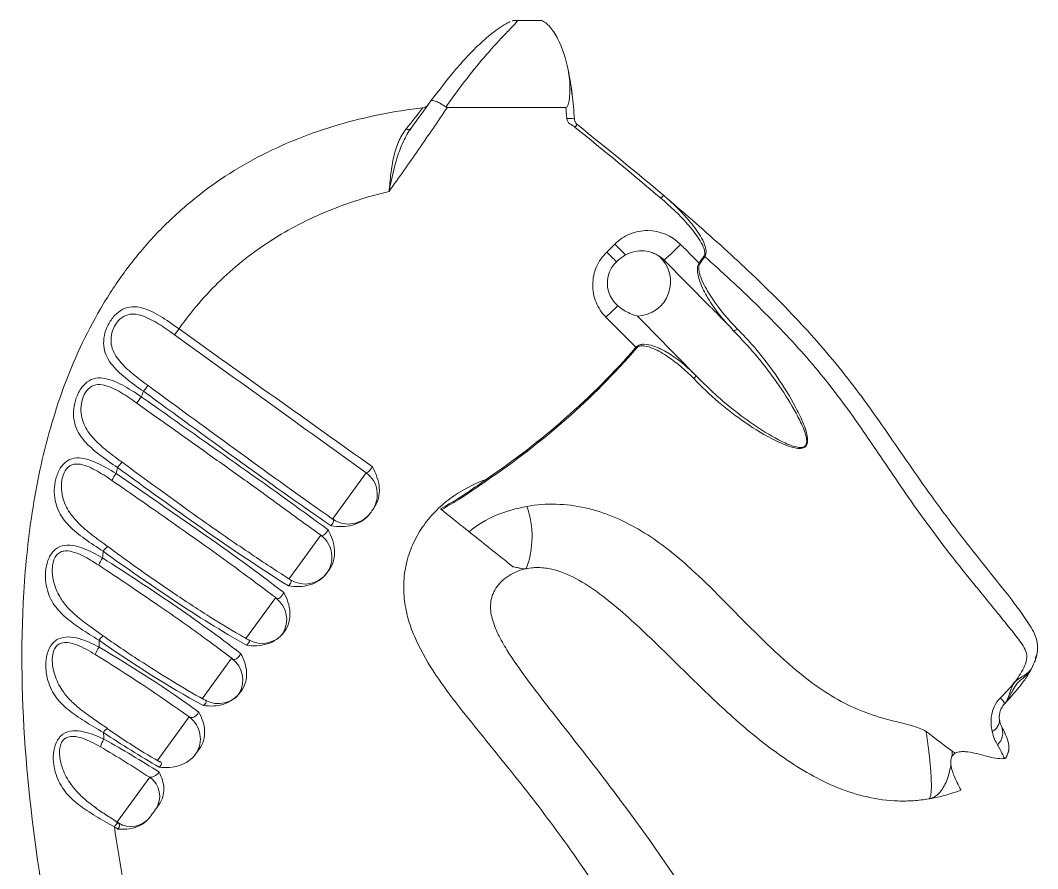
# Paper-space layout '_Right' of a CAD drawing. Header units: millimetres. Extents: x -15 to 40.7, y -14.6 to 59.
# Drawn here: x -11.68 to 14.69, y 37 to 59 of the extents above; entities that cross this region are included whole.
import ezdxf

# ---------------------------------------------------------------- set-up
doc = ezdxf.new("R2010")
doc.units = ezdxf.units.MM

psp = doc.layouts.new('_Right')

# ---------------------------------------------------------------- linework, layer by layer
at = {"color": 7, "linetype": 'Continuous', "lineweight": 15}
for p, q in [((1.221, 59), (1.84, 59)), ((2.129, 58.731), (2.127, 58.733)), ((2.635, 57.005), (2.604, 57.231)), ((-0.609, 56.743), (2.464, 56.743)), ((5.01, 52.784), (6.195, 51.583)), ((6.043, 52.888), (6.064, 52.875)), ((5.917, 52.701), (5.937, 52.687)), ((3.503, 51.301), (3.806, 51.6)), ((-7.567, 51.003), (-7.682, 50.845)), ((6.811, 50.951), (6.756, 51.012)), ((6.834, 50.926), (6.811, 50.951)), ((4.3, 50.504), (4.28, 50.522)), ((5.779, 49.839), (5.826, 49.796)), ((5.826, 49.796), (5.902, 49.723)), ((-3.571, 46.06), (-3.585, 46.066)), ((-3.89, 45.645), (-3.882, 45.64)), ((-9.415, 45.354), (-9.321, 45.286)), ((-9.321, 45.286), (-9.123, 45.142)), ((-5.06, 44.03), (-5.044, 44.015)), ((-9.846, 43.26), (-9.524, 43.03)), ((-6.201, 42.456), (-6.184, 42.443)), ((14.535, 42.186), (14.528, 42.174)), ((13.741, 41.137), (13.748, 41.15)), ((13.742, 41.124), (13.751, 41.149)), ((-9.357, 40.584), (-9.422, 40.627)), ((-9.763, 38.61), (-9.718, 38.577))]:
    psp.add_line(p, q, dxfattribs=at)
at = {"color": 8, "linetype": 'Continuous', "lineweight": 15}
for p, q in [((5.01, 52.785), (4.989, 52.765)), ((-8.191, 48.739), (-8.659, 49.074)), ((-3.586, 46.065), (-2.714, 47.267)), ((-4.716, 44.504), (-3.886, 45.65)), ((-5.832, 42.965), (-5.058, 44.033)), ((-6.965, 41.401), (-6.194, 42.465)), ((-8.13, 39.793), (-7.304, 40.934)), ((13.704, 40.868), (13.712, 40.828)), ((-9.184, 38.186), (-8.327, 39.369))]:
    psp.add_line(p, q, dxfattribs=at)
at = {"color": 7, "linetype": 'Continuous', "lineweight": 15, "flags": 128}
for points in [[(6.811, 50.951), (6.816, 50.948), (6.824, 50.948), (6.835, 50.951), (6.847, 50.957), (6.861, 50.965), (6.876, 50.976), (6.891, 50.989), (6.905, 51.003)], [(5.826, 49.796), (5.829, 49.791), (5.83, 49.784), (5.827, 49.774), (5.822, 49.763), (5.814, 49.75), (5.804, 49.736), (5.791, 49.722), (5.778, 49.708)], [(-9.524, 43.03), (-9.528, 43.033), (-9.536, 43.032), (-9.548, 43.024), (-9.563, 43.012), (-9.58, 42.995), (-9.599, 42.974), (-9.619, 42.949), (-9.641, 42.922)], [(-9.416, 40.634), (-9.416, 40.634), (-9.417, 40.634)]]:
    psp.add_lwpolyline(points, dxfattribs=at)
at = {"color": 7, "linetype": 'Continuous', "lineweight": 15}
for centre, radius, start, end in [((-1.268, 56.932), 0.2, 276.8314, 323.8379), ((-1.641, 56.293), 0.128, 248.8929, 316.6642), ((0.556, 58.123), 5.751, 319.4698, 320.4713), ((21.19, 70.328), 24.458, 224.4607, 225.3875), ((0.458, 58.03), 6.945, 310.9471, 315.8028), ((21.884, 71.02), 25.732, 224.4785, 225.2686), ((4.288, 52.218), 0.889, 271.9996, 49.0627), ((-6.457, 47.936), 2.489, 140.2172, 144.5723), ((-6.173, 47.506), 2.939, 143.845, 147.7613), ((-8.465, 46.933), 0.837, 133.5929, 145.9817), ((-7.964, 46.351), 1.523, 144.0896, 151.8907), ((-3.125, 46.701), 0.7, 324.0763, 54.0763), ((-0.734, 46.306), 1.376, 33.4979, 34.8856), ((-3.171, 46.637), 0.7, 235.3172, 324.0658), ((-0.743, 45.611), 2.33, 339.0639, 19.6407), ((-4.302, 45.077), 0.7, 324.0789, 53.3914), ((-9.204, 45.036), 0.381, 123.5652, 149.3989), ((-8.615, 44.405), 1.14, 145.0133, 155.6891), ((-4.3, 45.08), 0.7, 237.3728, 324.0664), ((-5.474, 43.459), 0.7, 328.34, 52.3626), ((-5.413, 43.543), 0.7, 239.9475, 324.0701), ((-8.809, 42.193), 0.997, 146.3863, 158.7749), ((-6.613, 41.887), 0.7, 332.0306, 52.4062), ((-6.545, 41.98), 0.7, 241.1292, 324.0717), ((13.443, 41.089), 0.437, 25.7165, 49.8513), ((-7.714, 40.367), 0.7, 325.7239, 54.083), ((13.369, 40.856), 0.335, 296.2319, 2.107), ((13.347, 40.529), 0.443, 313.6912, 24.5003), ((-8.709, 39.845), 0.951, 147.6235, 160.6445), ((13.455, 40.154), 0.495, 324.4021, 18.4956), ((13.451, 40.152), 0.5, 325.2369, 18.5569), ((-8.663, 38.878), 0.595, 325.6435, 55.5617), ((-8.81, 38.702), 0.61, 236.9514, 324.0688), ((-8.81, 38.7), 0.609, 237.7317, 323.9878), ((-9.033, 37.973), 0.236, 115.5295, 151.7546)]:
    psp.add_arc(centre, radius, start, end, dxfattribs=at)
at = {"color": 8, "linetype": 'Continuous', "lineweight": 15}
psp.add_arc((-9.316, 40.414), 0.242, 114.5715, 151.024, dxfattribs=at)
at = {"color": 7, "linetype": 'Continuous', "lineweight": 15}
for points, knots in [([(-1.034, 56.913), (-0.833, 57.177), (-0.528, 57.577), (-0.089, 58.073), (0.266, 58.431), (0.586, 58.702), (0.819, 58.858), (0.937, 58.924), (0.994, 58.953), (1.012, 58.962), (1.016, 58.964), (1.015, 58.964), (1.015, 58.964)], [0, 0, 0, 0, 0.3211427, 0.4864279, 0.652484, 0.8256692, 0.9161556, 0.9496833, 0.9821808, 0.9943026, 0.9986186, 1, 1, 1, 1]), ([(1.222, 59), (1.201, 58.974), (1.149, 58.914), (1.014, 58.771), (0.934, 58.689), (0.687, 58.431), (0.512, 58.239), (0.172, 57.84), (0.004, 57.63), (-0.327, 57.2), (-0.489, 56.979), (-0.648, 56.754)], [0, 0, 0, 0, 0.125, 0.125, 0.25, 0.25, 0.5, 0.5, 0.75, 0.75, 1, 1, 1, 1]), ([(1.013, 58.962), (1.011, 58.962), (1.008, 58.96), (1.001, 58.957), (0.997, 58.955)], [0, 0, 0, 0, 0.380471, 1, 1, 1, 1]), ([(1.12, 58.997), (1.114, 58.996), (1.098, 58.994), (1.082, 58.988), (1.073, 58.985)], [0, 0, 0, 0, 0.382615, 1, 1, 1, 1]), ([(1.119, 59), (1.119, 59), (1.115, 59), (1.126, 59), (1.152, 59), (1.18, 59), (1.205, 59), (1.219, 59), (1.222, 59)], [0, 0, 0, 0, 0.037131, 0.436438, 0.6152, 0.795371, 0.953641, 1, 1, 1, 1]), ([(1.84, 59), (1.865, 58.986), (1.902, 58.962), (1.978, 58.902), (2.018, 58.865), (2.13, 58.738), (2.199, 58.633), (2.377, 58.282), (2.459, 58.008), (2.521, 57.72)], [0, 0, 0, 0, 0.125, 0.125, 0.25, 0.25, 0.5, 0.5, 1, 1, 1, 1]), ([(2.211, 58.603), (2.195, 58.631), (2.166, 58.678), (2.143, 58.711), (2.133, 58.725), (2.132, 58.726), (2.132, 58.727)], [0, 0, 0, 0, 0.487998, 0.845538, 0.959627, 1, 1, 1, 1]), ([(2.464, 56.743), (2.476, 56.743), (2.486, 56.751), (2.5, 56.768), (2.505, 56.778), (2.519, 56.807), (2.525, 56.828), (2.542, 56.89), (2.548, 56.932), (2.564, 57.059), (2.568, 57.144), (2.569, 57.395), (2.555, 57.559), (2.521, 57.72)], [0, 0, 0, 0, 0.03125, 0.03125, 0.0625, 0.0625, 0.125, 0.125, 0.25, 0.25, 0.5, 0.5, 1, 1, 1, 1]), ([(2.521, 57.72), (2.566, 57.509), (2.6, 57.296), (2.652, 56.869), (2.671, 56.655), (2.685, 56.438)], [0, 0, 0, 0, 0.5, 0.5, 1, 1, 1, 1]), ([(-8.871, 27.127), (-8.982, 27.485), (-9.091, 27.845), (-9.303, 28.564), (-9.407, 28.922), (-9.709, 29.998), (-9.9, 30.715), (-10.434, 32.853), (-10.737, 34.252), (-11.229, 37.047), (-11.419, 38.448), (-11.644, 41.281), (-11.68, 42.713), (-11.547, 44.901), (-11.47, 45.64), (-11.233, 47.112), (-11.073, 47.841), (-10.653, 49.266), (-10.393, 49.964), (-9.905, 50.981), (-9.727, 51.315), (-9.341, 51.957), (-9.133, 52.267), (-8.685, 52.864), (-8.445, 53.151), (-7.931, 53.701), (-7.656, 53.962), (-6.803, 54.688), (-6.188, 55.102), (-5.199, 55.623), (-4.857, 55.781), (-4.157, 56.061), (-3.802, 56.183), (-2.726, 56.499), (-1.992, 56.644), (-1.245, 56.733)], [0, 0, 0, 0, 0.03125, 0.03125, 0.0625, 0.0625, 0.125, 0.125, 0.25, 0.25, 0.375, 0.375, 0.5, 0.5, 0.5625, 0.5625, 0.625, 0.625, 0.6875, 0.6875, 0.71875, 0.71875, 0.75, 0.75, 0.78125, 0.78125, 0.8125, 0.8125, 0.875, 0.875, 0.90625, 0.90625, 0.9375, 0.9375, 1, 1, 1, 1]), ([(-0.609, 56.743), (-0.733, 56.563), (-0.855, 56.379), (-1.104, 56.015), (-1.23, 55.833), (-1.609, 55.286), (-1.865, 54.923), (-2.122, 54.561)], [0, 0, 0, 0, 0.25, 0.25, 0.5, 0.5, 1, 1, 1, 1]), ([(-1.687, 56.174), (-1.623, 56.254), (-1.564, 56.329), (-1.458, 56.463), (-1.41, 56.524), (-1.33, 56.625), (-1.299, 56.664), (-1.256, 56.719), (-1.245, 56.733), (-1.245, 56.733)], [0, 0, 0, 0, 0.25, 0.25, 0.5, 0.5, 0.75, 0.75, 1, 1, 1, 1]), ([(-0.648, 56.754), (-0.742, 56.818), (-0.833, 56.869), (-0.973, 56.927), (-1.02, 56.932), (-1.034, 56.913)], [0, 0, 0, 0, 0.5, 0.5, 1, 1, 1, 1]), ([(-0.648, 56.754), (-0.642, 56.75), (-0.635, 56.747), (-0.627, 56.745), (-0.621, 56.744), (-0.615, 56.743), (-0.609, 56.743)], [0, 0, 0, 0, 0.00002232162, 0.00002232162, 0.00002232162, 0.00004121863, 0.00004121863, 0.00004121863, 0.00004121863]), ([(2.486, 56.456), (2.483, 56.494), (2.48, 56.532), (2.478, 56.571), (2.474, 56.628), (2.469, 56.686), (2.464, 56.743), (2.464, 56.743), (2.464, 56.743), (2.464, 56.743)], [0, 0, 0, 0, 0.0001165475, 0.0001165475, 0.0001165475, 0.0002926609, 0.0002926609, 0.0002926609, 0.0002927209, 0.0002927209, 0.0002927209, 0.0002927209]), ([(2.685, 56.438), (2.685, 56.446), (2.665, 56.453), (2.587, 56.459), (2.532, 56.459), (2.486, 56.456)], [0, 0, 0, 0, 0.5, 0.5, 1, 1, 1, 1]), ([(-1.548, 56.205), (-1.627, 56.097), (-1.694, 55.979), (-1.812, 55.727), (-1.863, 55.591), (-1.995, 55.171), (-2.059, 54.864), (-2.122, 54.561)], [0, 0, 0, 0, 0.25, 0.25, 0.5, 0.5, 1, 1, 1, 1]), ([(2.685, 56.438), (2.686, 56.434), (2.687, 56.422), (2.69, 56.405), (2.696, 56.385), (2.705, 56.363), (2.718, 56.339), (2.736, 56.316), (2.753, 56.302), (2.76, 56.295)], [0, 0, 0, 0, 0.0751388, 0.1796183, 0.3157291, 0.4844762, 0.6945067, 0.8631095, 1, 1, 1, 1]), ([(2.697, 56.23), (2.711, 56.247), (2.727, 56.266), (2.751, 56.291), (2.758, 56.296), (2.76, 56.295)], [0, 0, 0, 0, 0.5, 0.5, 1, 1, 1, 1]), ([(-1.687, 56.174), (-1.763, 56.077), (-1.826, 55.969), (-1.928, 55.729), (-1.968, 55.597), (-2.031, 55.32), (-2.055, 55.173), (-2.093, 54.87), (-2.107, 54.715), (-2.122, 54.561)], [0, 0, 0, 0, 0.25, 0.25, 0.5, 0.5, 0.75, 0.75, 1, 1, 1, 1]), ([(-2.122, 54.561), (-2.661, 54.435), (-3.189, 54.268), (-3.963, 53.949), (-4.217, 53.832), (-4.708, 53.576), (-4.947, 53.438), (-5.643, 52.992), (-6.078, 52.652), (-6.887, 51.878), (-7.248, 51.455), (-7.567, 51.003)], [0, 0, 0, 0, 0.25, 0.25, 0.375, 0.375, 0.5, 0.5, 0.75, 0.75, 1, 1, 1, 1]), ([(6.043, 52.888), (6.067, 52.923), (6.067, 52.966), (6.055, 53.047), (6.042, 53.085), (5.996, 53.198), (5.956, 53.268), (5.826, 53.47), (5.725, 53.596), (5.405, 53.957), (5.172, 54.177), (4.927, 54.386)], [0, 0, 0, 0, 0.0625, 0.0625, 0.125, 0.125, 0.25, 0.25, 0.5, 0.5, 1, 1, 1, 1]), ([(4.991, 54.463), (5.246, 54.247), (5.485, 54.017), (5.803, 53.631), (5.902, 53.496), (6.021, 53.278), (6.057, 53.201), (6.09, 53.079), (6.098, 53.038), (6.097, 52.953), (6.089, 52.91), (6.064, 52.875)], [0, 0, 0, 0, 0.5, 0.5, 0.75, 0.75, 0.875, 0.875, 0.9375, 0.9375, 1, 1, 1, 1]), ([(4.991, 54.463), (5.497, 54.034), (5.993, 53.603), (6.96, 52.728), (7.432, 52.285), (8.119, 51.597), (8.345, 51.364), (8.789, 50.886), (9.008, 50.64), (9.648, 49.887), (10.049, 49.362), (10.819, 48.281), (11.192, 47.727), (11.961, 46.629), (12.359, 46.084), (12.974, 45.287), (13.183, 45.025), (13.604, 44.503), (13.815, 44.241), (14.124, 43.836), (14.226, 43.7), (14.369, 43.496), (14.416, 43.428), (14.505, 43.291), (14.547, 43.222), (14.62, 43.076), (14.651, 42.998), (14.688, 42.835), (14.695, 42.751), (14.675, 42.496), (14.614, 42.336), (14.535, 42.186)], [0, 0, 0, 0, 0.125, 0.125, 0.25, 0.25, 0.3125, 0.3125, 0.375, 0.375, 0.5, 0.5, 0.625, 0.625, 0.75, 0.75, 0.8125, 0.8125, 0.875, 0.875, 0.90625, 0.90625, 0.921875, 0.921875, 0.9375, 0.9375, 0.953125, 0.953125, 0.96875, 0.96875, 1, 1, 1, 1]), ([(5.437, 53.188), (5.214, 53.415), (4.904, 53.547), (4.428, 53.549), (4.271, 53.518), (3.98, 53.398), (3.847, 53.309), (3.733, 53.197)], [0, 0, 0, 0, 0.5, 0.5, 0.75, 0.75, 1, 1, 1, 1]), ([(3.524, 52.991), (3.559, 53.025), (3.594, 53.06), (3.629, 53.094), (3.664, 53.128), (3.699, 53.163), (3.733, 53.197)], [0, 0, 0, 0, 0.0001473651, 0.0001473651, 0.0001473651, 0.0002944823, 0.0002944823, 0.0002944823, 0.0002944823]), ([(4.871, 52.889), (4.873, 52.886), (4.867, 52.891), (4.846, 52.904), (4.833, 52.912), (4.79, 52.937), (4.757, 52.953), (4.651, 52.996), (4.575, 53.016), (4.333, 53.037), (4.163, 53.002), (4.013, 52.917)], [0, 0, 0, 0, 0.0625, 0.0625, 0.125, 0.125, 0.25, 0.25, 0.5, 0.5, 1, 1, 1, 1]), ([(5.437, 53.188), (5.461, 53.163), (5.486, 53.138), (5.511, 53.113), (5.646, 52.976), (5.781, 52.838), (5.917, 52.701)], [0, 0, 0, 0, 0.0001053424, 0.0001053424, 0.0001053424, 0.0006844396, 0.0006844396, 0.0006844396, 0.0006844396]), ([(3.524, 52.991), (3.411, 52.88), (3.319, 52.748), (3.195, 52.462), (3.161, 52.305), (3.157, 51.993), (3.186, 51.836), (3.304, 51.545), (3.391, 51.413), (3.503, 51.301)], [0, 0, 0, 0, 0.25, 0.25, 0.5, 0.5, 0.75, 0.75, 1, 1, 1, 1]), ([(13.725, 41.423), (13.836, 41.534), (13.943, 41.649), (14.143, 41.892), (14.236, 42.019), (14.344, 42.224), (14.376, 42.296), (14.415, 42.442), (14.421, 42.518), (14.39, 42.654), (14.357, 42.716), (14.282, 42.836), (14.24, 42.894), (14.106, 43.07), (14.01, 43.189), (13.817, 43.43), (13.718, 43.553), (13.422, 43.918), (13.224, 44.159), (12.833, 44.639), (12.639, 44.88), (12.259, 45.37), (12.073, 45.619), (11.52, 46.371), (11.167, 46.882), (10.475, 47.906), (10.134, 48.418), (9.415, 49.408), (9.034, 49.885), (8.23, 50.796), (7.814, 51.226), (6.956, 52.063), (6.515, 52.471), (6.064, 52.875)], [0, 0, 0, 0, 0.03125, 0.03125, 0.0625, 0.0625, 0.078125, 0.078125, 0.09375, 0.09375, 0.109375, 0.109375, 0.125, 0.125, 0.15625, 0.15625, 0.1875, 0.1875, 0.25, 0.25, 0.3125, 0.3125, 0.375, 0.375, 0.5, 0.5, 0.625, 0.625, 0.75, 0.75, 0.875, 0.875, 1, 1, 1, 1]), ([(3.774, 52.739), (3.696, 52.664), (3.636, 52.576), (3.554, 52.376), (3.535, 52.269), (3.544, 51.949), (3.643, 51.741), (3.806, 51.6)], [0, 0, 0, 0, 0.25, 0.25, 0.5, 0.5, 1, 1, 1, 1]), ([(5.937, 52.687), (5.913, 52.65), (5.907, 52.605), (5.91, 52.52), (5.918, 52.478), (5.95, 52.356), (5.982, 52.277), (6.09, 52.049), (6.177, 51.906), (6.459, 51.492), (6.672, 51.238), (6.905, 51.003)], [0, 0, 0, 0, 0.0625, 0.0625, 0.125, 0.125, 0.25, 0.25, 0.5, 0.5, 1, 1, 1, 1]), ([(-8.486, 49.379), (-8.649, 49.492), (-8.805, 49.606), (-9.097, 49.845), (-9.229, 49.968), (-9.381, 50.173), (-9.424, 50.245), (-9.488, 50.396), (-9.509, 50.477), (-9.526, 50.646), (-9.521, 50.735), (-9.484, 50.918), (-9.451, 51.012), (-9.361, 51.189), (-9.303, 51.273), (-9.173, 51.412), (-9.099, 51.468), (-8.947, 51.545), (-8.866, 51.566), (-8.705, 51.576), (-8.623, 51.567), (-8.38, 51.506), (-8.217, 51.423), (-7.893, 51.231), (-7.729, 51.119), (-7.567, 51.003)], [0, 0, 0, 0, 0.125, 0.125, 0.25, 0.25, 0.3125, 0.3125, 0.375, 0.375, 0.4375, 0.4375, 0.5, 0.5, 0.5625, 0.5625, 0.625, 0.625, 0.6875, 0.6875, 0.75, 0.75, 0.875, 0.875, 1, 1, 1, 1]), ([(3.806, 51.6), (3.857, 51.557), (3.91, 51.519), (4.017, 51.452), (4.073, 51.424), (4.177, 51.377), (4.226, 51.359), (4.299, 51.335), (4.321, 51.329), (4.319, 51.33)], [0, 0, 0, 0, 0.25, 0.25, 0.5, 0.5, 0.75, 0.75, 1, 1, 1, 1]), ([(6.195, 51.583), (6.212, 51.567), (6.399, 51.377), (6.587, 51.186), (6.758, 51.013)], [0, 0, 0, 0, 0.087379, 1, 1, 1, 1]), ([(-7.682, 50.845), (-7.818, 50.943), (-7.956, 51.039), (-8.232, 51.211), (-8.372, 51.289), (-8.584, 51.361), (-8.657, 51.378), (-8.801, 51.386), (-8.873, 51.376), (-9.011, 51.322), (-9.076, 51.277), (-9.188, 51.159), (-9.233, 51.088), (-9.3, 50.933), (-9.32, 50.854), (-9.334, 50.695), (-9.328, 50.62), (-9.277, 50.402), (-9.2, 50.274), (-9.005, 50.041), (-8.887, 49.934), (-8.637, 49.727), (-8.505, 49.628), (-8.37, 49.529)], [0, 0, 0, 0, 0.125, 0.125, 0.25, 0.25, 0.3125, 0.3125, 0.375, 0.375, 0.4375, 0.4375, 0.5, 0.5, 0.5625, 0.5625, 0.625, 0.625, 0.75, 0.75, 0.875, 0.875, 1, 1, 1, 1]), ([(4.28, 50.522), (4.065, 50.737), (3.849, 50.953), (3.635, 51.168), (3.591, 51.213), (3.547, 51.257), (3.503, 51.301)], [0.00001396, 0.00001396, 0.00001396, 0.00001396, 0.000927453, 0.000927453, 0.000927453, 0.001114253, 0.001114253, 0.001114253, 0.001114253]), ([(-7.567, 51.003), (-6.733, 50.401), (-5.896, 49.802), (-4.22, 48.61), (-3.382, 48.016), (-2.548, 47.417)], [0, 0, 0, 0, 0.5, 0.5, 1, 1, 1, 1]), ([(6.905, 51.003), (7.316, 50.588), (7.685, 50.137), (8.176, 49.401), (8.329, 49.149), (8.53, 48.752), (8.593, 48.618), (8.672, 48.406), (8.695, 48.334), (8.72, 48.221), (8.727, 48.183), (8.732, 48.105), (8.731, 48.066), (8.71, 47.99), (8.688, 47.955), (8.623, 47.911), (8.583, 47.902), (8.467, 47.896), (8.391, 47.912), (8.171, 47.974), (8.03, 48.036), (7.625, 48.236), (7.371, 48.392), (6.881, 48.727), (6.645, 48.909), (6.197, 49.292), (5.983, 49.495), (5.778, 49.708)], [0, 0, 0, 0, 0.25, 0.25, 0.375, 0.375, 0.4375, 0.4375, 0.46875, 0.46875, 0.484375, 0.484375, 0.5, 0.5, 0.515625, 0.515625, 0.53125, 0.53125, 0.5625, 0.5625, 0.625, 0.625, 0.75, 0.75, 0.875, 0.875, 1, 1, 1, 1]), ([(-2.714, 47.267), (-3.54, 47.865), (-4.37, 48.458), (-6.027, 49.649), (-6.855, 50.246), (-7.682, 50.845)], [0, 0, 0, 0, 0.5, 0.5, 1, 1, 1, 1]), ([(5.778, 49.708), (5.575, 49.919), (5.352, 50.112), (4.989, 50.357), (4.864, 50.432), (4.658, 50.519), (4.588, 50.543), (4.477, 50.56), (4.439, 50.562), (4.363, 50.55), (4.326, 50.534), (4.3, 50.504)], [0, 0, 0, 0, 0.5, 0.5, 0.75, 0.75, 0.875, 0.875, 0.9375, 0.9375, 1, 1, 1, 1]), ([(-9.159, 47.402), (-9.323, 47.513), (-9.481, 47.622), (-9.776, 47.849), (-9.913, 47.968), (-10.134, 48.226), (-10.22, 48.369), (-10.288, 48.613), (-10.301, 48.7), (-10.304, 48.879), (-10.294, 48.974), (-10.25, 49.163), (-10.216, 49.259), (-10.126, 49.433), (-10.069, 49.513), (-9.938, 49.636), (-9.864, 49.68), (-9.706, 49.727), (-9.625, 49.731), (-9.377, 49.703), (-9.21, 49.632), (-8.879, 49.457), (-8.711, 49.351), (-8.547, 49.24)], [0, 0, 0, 0, 0.125, 0.125, 0.25, 0.25, 0.375, 0.375, 0.4375, 0.4375, 0.5, 0.5, 0.5625, 0.5625, 0.625, 0.625, 0.6875, 0.6875, 0.75, 0.75, 0.875, 0.875, 1, 1, 1, 1]), ([(-8.659, 49.074), (-8.797, 49.172), (-8.936, 49.266), (-9.217, 49.432), (-9.361, 49.505), (-9.579, 49.555), (-9.652, 49.561), (-9.795, 49.533), (-9.862, 49.498), (-9.973, 49.389), (-10.018, 49.315), (-10.08, 49.159), (-10.098, 49.075), (-10.121, 48.83), (-10.093, 48.674), (-9.978, 48.398), (-9.89, 48.274), (-9.684, 48.048), (-9.563, 47.942), (-9.31, 47.738), (-9.178, 47.639), (-9.042, 47.539)], [0, 0, 0, 0, 0.125, 0.125, 0.25, 0.25, 0.3125, 0.3125, 0.375, 0.375, 0.4375, 0.4375, 0.5, 0.5, 0.625, 0.625, 0.75, 0.75, 0.875, 0.875, 1, 1, 1, 1]), ([(-3.626, 45.891), (-4.446, 46.454), (-5.256, 47.033), (-6.872, 48.202), (-7.678, 48.791), (-8.486, 49.379)], [0, 0, 0, 0, 0.5, 0.5, 1, 1, 1, 1]), ([(-8.37, 49.529), (-7.574, 48.947), (-6.78, 48.364), (-5.188, 47.206), (-4.39, 46.63), (-3.585, 46.066)], [0, 0, 0, 0, 0.5, 0.5, 1, 1, 1, 1]), ([(-8.547, 49.24), (-7.735, 48.666), (-6.922, 48.095), (-5.302, 46.95), (-4.495, 46.375), (-3.701, 45.786)], [0, 0, 0, 0, 0.5, 0.5, 1, 1, 1, 1]), ([(-3.89, 45.645), (-4.329, 45.967), (-5.083, 46.52), (-6.16, 47.292), (-7.155, 48.001), (-7.832, 48.483), (-8.191, 48.739)], [0, 0, 0, 0, 0.308904, 0.529737, 0.750602, 1, 1, 1, 1]), ([(-9.532, 45.23), (-9.697, 45.339), (-9.857, 45.444), (-10.157, 45.66), (-10.299, 45.773), (-10.478, 45.956), (-10.532, 46.02), (-10.628, 46.156), (-10.669, 46.229), (-10.769, 46.459), (-10.805, 46.634), (-10.797, 46.916), (-10.784, 47.014), (-10.734, 47.205), (-10.697, 47.3), (-10.596, 47.464), (-10.532, 47.533), (-10.385, 47.624), (-10.303, 47.646), (-10.136, 47.655), (-10.05, 47.643), (-9.878, 47.597), (-9.792, 47.564), (-9.535, 47.449), (-9.365, 47.35), (-9.197, 47.244)], [0, 0, 0, 0, 0.125, 0.125, 0.25, 0.25, 0.3125, 0.3125, 0.375, 0.375, 0.5, 0.5, 0.5625, 0.5625, 0.625, 0.625, 0.6875, 0.6875, 0.75, 0.75, 0.8125, 0.8125, 0.875, 0.875, 1, 1, 1, 1]), ([(-9.307, 47.068), (-9.447, 47.166), (-9.59, 47.258), (-9.807, 47.375), (-9.881, 47.411), (-10.029, 47.467), (-10.105, 47.488), (-10.255, 47.498), (-10.33, 47.486), (-10.461, 47.407), (-10.513, 47.34), (-10.582, 47.187), (-10.601, 47.101), (-10.618, 46.933), (-10.616, 46.849), (-10.595, 46.689), (-10.577, 46.611), (-10.528, 46.464), (-10.497, 46.395), (-10.385, 46.196), (-10.289, 46.077), (-10.069, 45.856), (-9.945, 45.753), (-9.687, 45.552), (-9.552, 45.454), (-9.415, 45.354)], [0, 0, 0, 0, 0.125, 0.125, 0.1875, 0.1875, 0.25, 0.25, 0.3125, 0.3125, 0.375, 0.375, 0.4375, 0.4375, 0.5, 0.5, 0.5625, 0.5625, 0.625, 0.625, 0.75, 0.75, 0.875, 0.875, 1, 1, 1, 1]), ([(-9.042, 47.539), (-8.532, 47.167), (-7.747, 46.592), (-6.748, 45.878), (-6.258, 45.538), (-6.049, 45.393)], [0, 0, 0, 0, 0.513853, 0.791725, 1, 1, 1, 1]), ([(-9.197, 47.244), (-8.46, 46.742), (-7.725, 46.239), (-6.27, 45.218), (-5.55, 44.701), (-4.85, 44.16)], [0, 0, 0, 0, 0.5, 0.5, 1, 1, 1, 1]), ([(-4.729, 44.331), (-5.487, 44.809), (-6.23, 45.312), (-7.702, 46.342), (-8.431, 46.87), (-9.159, 47.402)], [0, 0, 0, 0, 0.5, 0.5, 1, 1, 1, 1]), ([(-2.714, 47.267), (-2.703, 47.261), (-2.679, 47.272), (-2.618, 47.327), (-2.58, 47.371), (-2.548, 47.417)], [0, 0, 0, 0, 0.5, 0.5, 1, 1, 1, 1]), ([(-2.518, 46.346), (-2.406, 46.5), (-2.359, 46.693), (-2.381, 46.975), (-2.403, 47.067), (-2.465, 47.246), (-2.506, 47.333), (-2.548, 47.417)], [0, 0, 0, 0, 0.5, 0.5, 0.75, 0.75, 1, 1, 1, 1]), ([(7.26, 20.67), (7.328, 20.647), (7.43, 20.613), (7.547, 20.573), (7.598, 20.556), (7.623, 20.548), (7.631, 20.545), (7.652, 20.542), (7.663, 20.544), (7.707, 20.557), (7.732, 20.571), (7.781, 20.599), (7.803, 20.614), (7.863, 20.659), (7.897, 20.691), (7.983, 20.791), (8.024, 20.862), (8.093, 21.012), (8.121, 21.091), (8.194, 21.34), (8.226, 21.522), (8.272, 21.918), (8.285, 22.133), (8.293, 22.602), (8.288, 22.859), (8.261, 23.406), (8.239, 23.695), (8.178, 24.303), (8.138, 24.625), (8.04, 25.279), (7.981, 25.612), (7.774, 26.622), (7.593, 27.317), (7.174, 28.66), (6.932, 29.315), (6.41, 30.605), (6.131, 31.241), (5.544, 32.498), (5.237, 33.113), (4.274, 34.917), (3.572, 36.067), (2.419, 37.73), (2.018, 38.274), (1.191, 39.344), (0.763, 39.87), (0.12, 40.662), (-0.093, 40.927), (-0.511, 41.465), (-0.715, 41.738), (-1.095, 42.305), (-1.271, 42.6), (-1.484, 43.063), (-1.546, 43.221), (-1.648, 43.548), (-1.687, 43.716), (-1.736, 44.052), (-1.745, 44.222), (-1.733, 44.565), (-1.71, 44.738), (-1.634, 45.072), (-1.58, 45.235), (-1.442, 45.552), (-1.356, 45.706), (-1.161, 45.994), (-1.051, 46.128), (-0.808, 46.379), (-0.674, 46.495), (-0.252, 46.808), (0.062, 46.973), (0.395, 47.093)], [0, 0, 0, 0, 0.007812, 0.011719, 0.013672, 0.013672, 0.014648, 0.014648, 0.015625, 0.015625, 0.019531, 0.019531, 0.023437, 0.023437, 0.03125, 0.03125, 0.046875, 0.046875, 0.0625, 0.0625, 0.09375, 0.09375, 0.125, 0.125, 0.15625, 0.15625, 0.1875, 0.1875, 0.21875, 0.21875, 0.25, 0.25, 0.3125, 0.3125, 0.375, 0.375, 0.4375, 0.4375, 0.5, 0.5, 0.625, 0.625, 0.6875, 0.6875, 0.75, 0.75, 0.78125, 0.78125, 0.8125, 0.8125, 0.84375, 0.84375, 0.859375, 0.859375, 0.875, 0.875, 0.890625, 0.890625, 0.90625, 0.90625, 0.921875, 0.921875, 0.9375, 0.9375, 0.953125, 0.953125, 0.96875, 0.96875, 1, 1, 1, 1]), ([(-0.788, 46.33), (-0.584, 46.446), (-0.381, 46.564), (0.012, 46.82), (0.202, 46.958), (0.395, 47.093)], [0, 0, 0, 0, 0.5, 0.5, 1, 1, 1, 1]), ([(0.413, 47.065), (0.221, 46.934), (0.031, 46.799), (-0.359, 46.544), (-0.56, 46.426), (-0.761, 46.308)], [0, 0, 0, 0, 0.5, 0.5, 1, 1, 1, 1]), ([(-5.06, 44.03), (-5.443, 44.317), (-6.078, 44.793), (-6.981, 45.439), (-7.703, 45.951), (-8.171, 46.278), (-8.381, 46.424)], [0, 0, 0, 0, 0.351513, 0.58239, 0.813307, 1, 1, 1, 1]), ([(1.451, 46.394), (1.705, 46.441), (1.959, 46.459), (2.462, 46.445), (2.715, 46.412), (3.206, 46.303), (3.443, 46.227), (3.904, 46.04), (4.128, 45.928), (4.778, 45.549), (5.174, 45.245), (5.934, 44.576), (6.3, 44.211), (7.025, 43.476), (7.385, 43.105), (8.135, 42.394), (8.524, 42.051), (9.158, 41.597), (9.376, 41.459), (9.829, 41.216), (10.065, 41.11), (10.555, 40.935), (10.806, 40.868), (11.185, 40.774), (11.312, 40.744), (11.562, 40.67), (11.685, 40.626), (11.801, 40.56)], [0, 0, 0, 0, 0.0625, 0.0625, 0.125, 0.125, 0.1875, 0.1875, 0.25, 0.25, 0.375, 0.375, 0.5, 0.5, 0.625, 0.625, 0.75, 0.75, 0.8125, 0.8125, 0.875, 0.875, 0.9375, 0.9375, 0.96875, 0.96875, 1, 1, 1, 1]), ([(-2.612, 46.216), (-2.722, 46.064), (-2.886, 45.959), (-3.159, 45.884), (-3.251, 45.873), (-3.438, 45.87), (-3.534, 45.879), (-3.626, 45.891)], [0, 0, 0, 0, 0.5, 0.5, 0.75, 0.75, 1, 1, 1, 1]), ([(-0.788, 46.33), (-0.59, 46.172), (-0.395, 46.016), (-0.011, 45.71), (0.17, 45.565), (0.503, 45.298), (0.65, 45.181), (0.906, 44.977), (1.011, 44.892), (1.089, 44.83)], [0, 0, 0, 0, 0.25, 0.25, 0.5, 0.5, 0.75, 0.75, 1, 1, 1, 1]), ([(-0.045, 45.736), (0.168, 45.919), (0.406, 46.061), (0.912, 46.272), (1.181, 46.344), (1.451, 46.394)], [0, 0, 0, 0, 0.5, 0.5, 1, 1, 1, 1]), ([(-3.678, 44.744), (-3.569, 44.895), (-3.523, 45.08), (-3.54, 45.356), (-3.56, 45.445), (-3.619, 45.619), (-3.659, 45.704), (-3.701, 45.786)], [0, 0, 0, 0, 0.5, 0.5, 0.75, 0.75, 1, 1, 1, 1]), ([(-9.641, 42.922), (-9.806, 43.026), (-9.967, 43.125), (-10.271, 43.329), (-10.416, 43.434), (-10.668, 43.664), (-10.775, 43.788), (-10.899, 44.005), (-10.933, 44.081), (-10.987, 44.243), (-11.007, 44.33), (-11.03, 44.511), (-11.033, 44.604), (-11.017, 44.799), (-10.998, 44.896), (-10.932, 45.084), (-10.883, 45.171), (-10.757, 45.305), (-10.678, 45.35), (-10.511, 45.394), (-10.422, 45.394), (-10.246, 45.369), (-10.157, 45.344), (-9.894, 45.248), (-9.72, 45.159), (-9.549, 45.059)], [0, 0, 0, 0, 0.125, 0.125, 0.25, 0.25, 0.375, 0.375, 0.4375, 0.4375, 0.5, 0.5, 0.5625, 0.5625, 0.625, 0.625, 0.6875, 0.6875, 0.75, 0.75, 0.8125, 0.8125, 0.875, 0.875, 1, 1, 1, 1]), ([(-4.675, 44.491), (-4.99, 44.693), (-5.452, 44.989), (-5.904, 45.302), (-6.048, 45.402)], [0, 0, 0, 0, 0.681837, 1, 1, 1, 1]), ([(-5.82, 42.793), (-6.462, 43.16), (-7.088, 43.553), (-8.323, 44.371), (-8.931, 44.796), (-9.532, 45.23)], [0, 0, 0, 0, 0.5, 0.5, 1, 1, 1, 1]), ([(-5.763, 42.936), (-5.832, 42.974), (-6.201, 43.177), (-6.874, 43.596), (-7.814, 44.211), (-8.572, 44.739), (-9.019, 45.066), (-9.133, 45.149)], [0, 0, 0, 0, 0.058898, 0.313132, 0.589371, 0.89526, 1, 1, 1, 1]), ([(-9.549, 45.059), (-8.935, 44.666), (-8.327, 44.267), (-7.129, 43.445), (-6.54, 43.024), (-5.97, 42.582)], [0, 0, 0, 0, 0.5, 0.5, 1, 1, 1, 1]), ([(-3.738, 44.662), (-3.846, 44.513), (-4.004, 44.409), (-4.271, 44.331), (-4.361, 44.319), (-4.545, 44.313), (-4.638, 44.32), (-4.729, 44.331)], [0, 0, 0, 0, 0.5, 0.5, 0.75, 0.75, 1, 1, 1, 1]), ([(1.433, 44.778), (1.352, 44.762), (1.274, 44.738), (1.122, 44.677), (1.048, 44.64), (0.844, 44.51), (0.728, 44.397), (0.609, 44.211), (0.578, 44.145), (0.534, 44.015), (0.52, 43.95), (0.5, 43.751), (0.516, 43.621), (0.588, 43.348), (0.644, 43.212), (0.776, 42.941), (0.853, 42.806), (1.098, 42.41), (1.28, 42.154), (1.841, 41.394), (2.236, 40.899), (3.016, 39.905), (3.404, 39.406), (4.541, 37.891), (5.264, 36.858), (6.62, 34.718), (7.253, 33.611), (8.137, 31.879), (8.419, 31.295), (8.954, 30.111), (9.209, 29.511), (9.682, 28.289), (9.903, 27.66), (10.169, 26.729), (10.247, 26.421), (10.378, 25.807), (10.431, 25.505), (10.506, 24.922), (10.529, 24.639), (10.545, 24.091), (10.538, 23.829), (10.491, 23.318), (10.452, 23.069), (10.329, 22.569), (10.245, 22.317), (10.066, 21.942), (9.997, 21.817), (9.836, 21.569), (9.744, 21.447), (9.54, 21.217), (9.426, 21.108), (9.18, 20.909), (9.05, 20.82), (8.844, 20.703), (8.774, 20.666), (8.628, 20.598), (8.552, 20.566), (8.32, 20.482), (8.158, 20.439), (7.829, 20.39), (7.661, 20.383), (7.329, 20.405), (7.165, 20.435), (7.005, 20.48)], [0, 0, 0, 0, 0.007812, 0.007812, 0.015625, 0.015625, 0.03125, 0.03125, 0.039062, 0.039062, 0.046875, 0.046875, 0.0625, 0.0625, 0.078125, 0.078125, 0.09375, 0.09375, 0.125, 0.125, 0.1875, 0.1875, 0.25, 0.25, 0.375, 0.375, 0.5, 0.5, 0.5625, 0.5625, 0.625, 0.625, 0.6875, 0.6875, 0.71875, 0.71875, 0.75, 0.75, 0.78125, 0.78125, 0.8125, 0.8125, 0.84375, 0.84375, 0.875, 0.875, 0.890625, 0.890625, 0.90625, 0.90625, 0.921875, 0.921875, 0.9375, 0.9375, 0.945313, 0.945313, 0.953125, 0.953125, 0.96875, 0.96875, 0.984375, 0.984375, 1, 1, 1, 1]), ([(1.433, 44.778), (1.393, 44.77), (1.35, 44.774), (1.269, 44.792), (1.24, 44.8), (1.172, 44.816), (1.135, 44.825), (1.089, 44.83)], [0, 0, 0, 0, 0.5, 0.5, 0.75, 0.75, 1, 1, 1, 1]), ([(11.874, 38.809), (11.741, 38.787), (11.608, 38.771), (11.341, 38.753), (11.207, 38.751), (10.804, 38.764), (10.539, 38.8), (10.02, 38.918), (9.763, 39), (9.268, 39.2), (9.03, 39.317), (8.565, 39.576), (8.339, 39.719), (7.901, 40.021), (7.689, 40.18), (7.069, 40.674), (6.676, 41.026), (5.908, 41.749), (5.533, 42.121), (4.97, 42.676), (4.782, 42.86), (4.402, 43.223), (4.209, 43.404), (3.819, 43.748), (3.623, 43.913), (3.222, 44.219), (3.017, 44.36), (2.588, 44.6), (2.367, 44.698), (2.026, 44.783), (1.909, 44.802), (1.674, 44.812), (1.555, 44.804), (1.433, 44.778)], [0, 0, 0, 0, 0.03125, 0.03125, 0.0625, 0.0625, 0.125, 0.125, 0.1875, 0.1875, 0.25, 0.25, 0.3125, 0.3125, 0.375, 0.375, 0.5, 0.5, 0.625, 0.625, 0.6875, 0.6875, 0.75, 0.75, 0.8125, 0.8125, 0.875, 0.875, 0.9375, 0.9375, 0.96875, 0.96875, 1, 1, 1, 1]), ([(-4.833, 43.15), (-4.727, 43.296), (-4.681, 43.475), (-4.696, 43.743), (-4.714, 43.829), (-4.771, 43.998), (-4.809, 44.081), (-4.85, 44.16)], [0, 0, 0, 0, 0.5, 0.5, 0.75, 0.75, 1, 1, 1, 1]), ([(-6.201, 42.456), (-6.417, 42.619), (-7.038, 43.084), (-7.686, 43.544), (-8.119, 43.839), (-8.133, 43.849)], [0, 0, 0, 0, 0.341474, 0.978944, 1, 1, 1, 1]), ([(-9.528, 40.532), (-9.693, 40.631), (-9.855, 40.725), (-10.163, 40.917), (-10.31, 41.016), (-10.572, 41.231), (-10.685, 41.347), (-10.871, 41.618), (-10.941, 41.768), (-11.003, 42.026), (-11.016, 42.117), (-11.024, 42.303), (-11.019, 42.401), (-10.981, 42.593), (-10.949, 42.688), (-10.845, 42.853), (-10.775, 42.917), (-10.614, 42.995), (-10.524, 43.01), (-10.344, 43.006), (-10.254, 42.99), (-9.984, 42.916), (-9.812, 42.837), (-9.639, 42.745)], [0, 0, 0, 0, 0.125, 0.125, 0.25, 0.25, 0.375, 0.375, 0.5, 0.5, 0.5625, 0.5625, 0.625, 0.625, 0.6875, 0.6875, 0.75, 0.75, 0.8125, 0.8125, 0.875, 0.875, 1, 1, 1, 1]), ([(-6.883, 41.368), (-6.896, 41.375), (-7.188, 41.529), (-7.76, 41.872), (-8.639, 42.423), (-9.241, 42.829), (-9.557, 43.054), (-9.559, 43.056)], [0, 0, 0, 0, 0.01411, 0.312067, 0.632426, 0.997366, 1, 1, 1, 1]), ([(-4.85, 43.128), (-4.954, 42.983), (-5.108, 42.88), (-5.368, 42.8), (-5.457, 42.786), (-5.638, 42.777), (-5.73, 42.783), (-5.82, 42.793)], [0, 0, 0, 0, 0.5, 0.5, 0.75, 0.75, 1, 1, 1, 1]), ([(-5.957, 41.599), (-5.854, 41.742), (-5.807, 41.914), (-5.82, 42.175), (-5.837, 42.259), (-5.892, 42.425), (-5.929, 42.505), (-5.97, 42.582)], [0, 0, 0, 0, 0.5, 0.5, 0.75, 0.75, 1, 1, 1, 1]), ([(14.576, 42.277), (14.594, 42.316), (14.645, 42.423), (14.667, 42.528), (14.668, 42.533), (14.669, 42.535)], [0, 0, 0, 0, 0.275413, 0.760941, 1, 1, 1, 1]), ([(14.671, 42.544), (14.671, 42.544), (14.671, 42.544), (14.671, 42.543), (14.67, 42.542), (14.67, 42.54), (14.667, 42.528), (14.658, 42.501), (14.644, 42.478), (14.634, 42.463)], [0, 0, 0, 0, 0.063453, 0.085117, 0.100755, 0.121865, 0.181053, 0.459343, 1, 1, 1, 1]), ([(14.666, 42.523), (14.668, 42.531), (14.67, 42.543), (14.67, 42.542), (14.67, 42.542)], [0, 0, 0, 0, 0.748851, 1, 1, 1, 1]), ([(14.499, 42.127), (14.486, 42.101), (14.434, 42.002), (14.296, 41.809), (14.11, 41.577), (13.949, 41.398), (13.867, 41.311), (13.837, 41.278)], [0, 0, 0, 0, 0.091017, 0.357075, 0.610076, 0.8547, 1, 1, 1, 1]), ([(13.845, 41.287), (13.892, 41.337), (13.924, 41.416), (13.971, 41.557), (13.986, 41.608), (14.025, 41.712), (14.05, 41.765), (14.121, 41.859), (14.167, 41.897), (14.26, 41.958), (14.306, 41.984), (14.433, 42.063), (14.5, 42.118), (14.535, 42.186)], [0, 0, 0, 0, 0.25, 0.25, 0.375, 0.375, 0.5, 0.5, 0.625, 0.625, 0.75, 0.75, 1, 1, 1, 1]), ([(13.845, 41.29), (13.851, 41.295), (13.887, 41.328), (13.941, 41.415), (14.014, 41.552), (14.082, 41.697), (14.176, 41.824), (14.296, 41.923), (14.413, 42.024), (14.493, 42.106), (14.514, 42.151), (14.516, 42.155)], [0, 0, 0, 0, 0.022465, 0.14202, 0.289528, 0.455174, 0.562352, 0.68629, 0.858367, 0.987595, 1, 1, 1, 1]), ([(-5.981, 41.566), (-6.084, 41.425), (-6.234, 41.322), (-6.489, 41.24), (-6.577, 41.225), (-6.756, 41.215), (-6.847, 41.22), (-6.935, 41.229)], [0, 0, 0, 0, 0.5, 0.5, 0.75, 0.75, 1, 1, 1, 1]), ([(13.517, 40.555), (13.489, 40.675), (13.474, 40.818), (13.513, 41.054), (13.536, 41.132), (13.612, 41.288), (13.663, 41.361), (13.725, 41.423)], [0, 0, 0, 0, 0.5, 0.5, 0.75, 0.75, 1, 1, 1, 1]), ([(13.837, 41.278), (13.803, 41.243), (13.775, 41.202), (13.733, 41.12), (13.719, 41.079), (13.695, 40.97), (13.697, 40.914), (13.704, 40.868)], [0, 0, 0, 0, 0.25, 0.25, 0.5, 0.5, 1, 1, 1, 1]), ([(13.748, 41.15), (13.751, 41.155), (13.754, 41.161), (13.758, 41.169), (13.759, 41.171)], [0, 0, 0, 0, 0.727367, 1, 1, 1, 1]), ([(-9.416, 40.634), (-9.424, 40.639), (-9.532, 40.713), (-9.702, 40.822), (-9.851, 40.93), (-9.909, 40.972)], [0, 0, 0, 0, 0.045943, 0.630302, 1, 1, 1, 1]), ([(-7.304, 40.934), (-7.274, 40.915), (-7.233, 40.911), (-7.163, 40.941), (-7.137, 40.957), (-7.09, 41.003), (-7.069, 41.033), (-7.054, 41.062)], [0, 0, 0, 0, 0.5, 0.5, 0.75, 0.75, 1, 1, 1, 1]), ([(-7.044, 40.099), (-6.943, 40.239), (-6.896, 40.408), (-6.907, 40.663), (-6.923, 40.746), (-6.976, 40.908), (-7.014, 40.987), (-7.054, 41.062)], [0, 0, 0, 0, 0.5, 0.5, 0.75, 0.75, 1, 1, 1, 1]), ([(13.712, 40.828), (13.715, 40.811), (13.725, 40.763), (13.74, 40.733), (13.751, 40.713)], [0, 0, 0, 0, 0.3519397, 1, 1, 1, 1]), ([(13.751, 40.713), (13.798, 40.618), (13.836, 40.538), (13.893, 40.401), (13.914, 40.345), (13.925, 40.311)], [0, 0, 0, 0, 0.5, 0.5, 1, 1, 1, 1]), ([(13.752, 40.711), (13.752, 40.711), (13.752, 40.71), (13.752, 40.71), (13.752, 40.709)], [0, 0, 0, 0, 0.310853, 1, 1, 1, 1]), ([(-9.241, 38.084), (-9.407, 38.181), (-9.57, 38.272), (-9.881, 38.458), (-10.031, 38.553), (-10.3, 38.76), (-10.419, 38.872), (-10.62, 39.129), (-10.7, 39.275), (-10.809, 39.602), (-10.839, 39.788), (-10.813, 40.076), (-10.792, 40.175), (-10.713, 40.353), (-10.651, 40.433), (-10.499, 40.537), (-10.41, 40.564), (-10.228, 40.579), (-10.137, 40.569), (-9.862, 40.512), (-9.686, 40.44), (-9.512, 40.354)], [0, 0, 0, 0, 0.125, 0.125, 0.25, 0.25, 0.375, 0.375, 0.5, 0.5, 0.625, 0.625, 0.6875, 0.6875, 0.75, 0.75, 0.8125, 0.8125, 0.875, 0.875, 1, 1, 1, 1]), ([(-8.058, 39.766), (-8.067, 39.771), (-8.335, 39.921), (-8.772, 40.189), (-9.187, 40.469), (-9.357, 40.584)], [0, 0, 0, 0, 0.020511, 0.598681, 1, 1, 1, 1]), ([(11.801, 40.56), (11.809, 40.513), (11.823, 40.421), (11.842, 40.286), (11.859, 40.158), (11.874, 40.037), (11.887, 39.923), (11.898, 39.816), (11.908, 39.716), (11.916, 39.624), (11.923, 39.538), (11.928, 39.46), (11.933, 39.388), (11.939, 39.254), (11.941, 39.09), (11.932, 38.942), (11.914, 38.858), (11.895, 38.818), (11.88, 38.812), (11.874, 38.809)], [0, 0, 0, 0, 0.050106, 0.09868, 0.145722, 0.191233, 0.235214, 0.277665, 0.318588, 0.357984, 0.395852, 0.432196, 0.467014, 0.500309, 0.63705, 0.755399, 0.855337, 0.936865, 1, 1, 1, 1]), ([(-7.136, 39.972), (-7.237, 39.833), (-7.385, 39.731), (-7.637, 39.647), (-7.724, 39.631), (-7.901, 39.619), (-7.992, 39.623), (-8.079, 39.632)], [0, 0, 0, 0, 0.5, 0.5, 0.75, 0.75, 1, 1, 1, 1]), ([(-7.136, 39.972), (-7.136, 39.973), (-7.133, 39.977), (-7.133, 39.976), (-7.134, 39.975)], [0, 0, 0, 0, 0.073433, 1, 1, 1, 1]), ([(12.445, 39.702), (12.443, 39.717), (12.442, 39.732), (12.441, 39.764), (12.441, 39.781), (12.443, 39.816), (12.446, 39.834), (12.455, 39.871), (12.462, 39.89), (12.471, 39.908)], [0, 0, 0, 0, 0.25, 0.25, 0.5, 0.5, 0.75, 0.75, 1, 1, 1, 1]), ([(12.481, 40.046), (12.481, 40.045), (12.481, 40.045), (12.479, 40.001), (12.476, 39.96), (12.472, 39.915), (12.472, 39.912), (12.471, 39.908)], [0, 0, 0, 0, 0.00097656, 0.00097656, 0.0625, 0.0625, 0.06769613, 0.06769613, 0.06769613, 0.06769613]), ([(12.56, 39.997), (12.605, 40.021), (12.653, 40.03), (12.743, 40.038), (12.786, 40.037), (12.907, 40.027), (12.982, 40.012), (13.188, 39.967), (13.302, 39.934), (13.503, 39.884), (13.588, 39.866), (13.73, 39.849), (13.788, 39.85), (13.832, 39.859)], [0, 0, 0, 0, 0.0625, 0.0625, 0.125, 0.125, 0.25, 0.25, 0.5, 0.5, 0.75, 0.75, 1, 1, 1, 1]), ([(13.862, 39.867), (13.862, 39.867), (13.861, 39.867), (13.859, 39.866), (13.858, 39.866)], [0, 0, 0, 0, 0.4898295, 1, 1, 1, 1]), ([(12.445, 39.702), (12.438, 39.656), (12.429, 39.611), (12.404, 39.496), (12.385, 39.428), (12.341, 39.299), (12.317, 39.239), (12.264, 39.131), (12.235, 39.083), (12.173, 38.996), (12.139, 38.958), (12.033, 38.862), (11.957, 38.823), (11.874, 38.809)], [0.1752954, 0.1752954, 0.1752954, 0.1752954, 0.25, 0.25, 0.375, 0.375, 0.5, 0.5, 0.625, 0.625, 0.75, 0.75, 1, 1, 1, 1]), ([(12.445, 39.702), (12.453, 39.637), (12.469, 39.579), (12.501, 39.474), (12.519, 39.427), (12.572, 39.299), (12.604, 39.234), (12.656, 39.131), (12.676, 39.095), (12.701, 39.049), (12.707, 39.039), (12.707, 39.039)], [0, 0, 0, 0, 0.125, 0.125, 0.25, 0.25, 0.5, 0.5, 0.75, 0.75, 1, 1, 1, 1]), ([(-8.327, 39.369), (-8.294, 39.366), (-8.254, 39.374), (-8.165, 39.419), (-8.116, 39.458), (-8.082, 39.504)], [0, 0, 0, 0, 0.5, 0.5, 1, 1, 1, 1]), ([(-8.088, 38.659), (-7.998, 38.782), (-7.957, 38.93), (-7.963, 39.226), (-8.014, 39.371), (-8.082, 39.504)], [0, 0, 0, 0, 0.5, 0.5, 1, 1, 1, 1]), ([(12.707, 39.039), (12.586, 38.993), (12.454, 38.948), (12.246, 38.889), (12.174, 38.871), (12.027, 38.837), (11.952, 38.822), (11.874, 38.809)], [0, 0, 0, 0, 0.5, 0.5, 0.75, 0.75, 1, 1, 1, 1]), ([(-9.143, 38.191), (-9.152, 38.197), (-9.263, 38.271), (-9.47, 38.403), (-9.673, 38.533), (-9.76, 38.604), (-9.764, 38.608)], [0, 0, 0, 0, 0.039084, 0.514077, 0.974496, 1, 1, 1, 1]), ([(-8.319, 38.34), (-8.408, 38.217), (-8.539, 38.126), (-8.834, 38.024), (-8.995, 38.014), (-9.151, 38.026)], [0, 0, 0, 0, 0.5, 0.5, 1, 1, 1, 1]), ([(-9.241, 38.084), (-9.119, 37.244), (-8.977, 36.406), (-8.66, 34.722), (-8.484, 33.875), (-8.103, 32.162), (-7.896, 31.295), (-7.565, 29.993), (-7.452, 29.559), (-7.225, 28.686), (-7.11, 28.247), (-7, 27.812)], [0, 0, 0, 0, 0.25, 0.25, 0.5, 0.5, 0.75, 0.75, 0.875, 0.875, 1, 1, 1, 1]), ([(-9.151, 38.026), (-9.125, 38.061), (-9.112, 38.096), (-9.11, 38.151), (-9.119, 38.172), (-9.135, 38.185)], [0, 0, 0, 0, 0.5, 0.5, 1, 1, 1, 1])]:
    psp.add_open_spline(points, degree=3, knots=knots, dxfattribs=at)
at = {"color": 8, "linetype": 'Continuous', "lineweight": 15}
for points, knots in [([(1.221, 59), (1.213, 58.991), (1.201, 58.978), (1.175, 58.953), (1.167, 58.946)], [0, 0, 0, 0, 0.7079504, 1, 1, 1, 1]), ([(6.756, 51.012), (6.666, 51.109), (6.465, 51.323), (6.227, 51.658), (6.046, 51.967), (5.943, 52.199), (5.884, 52.389), (5.865, 52.532), (5.882, 52.641), (5.906, 52.682), (5.917, 52.701)], [0, 0, 0, 0, 0.20619, 0.454451, 0.631418, 0.754328, 0.840083, 0.931666, 0.968556, 1, 1, 1, 1]), ([(5.902, 49.723), (6.043, 49.582), (6.35, 49.276), (6.875, 48.838), (7.476, 48.404), (8.014, 48.089), (8.395, 47.933), (8.567, 47.919), (8.633, 47.936), (8.663, 47.958), (8.684, 47.983), (8.694, 48.005), (8.705, 48.042), (8.711, 48.122), (8.665, 48.331), (8.531, 48.632), (8.266, 49.117), (7.883, 49.696), (7.384, 50.343), (7.015, 50.734), (6.834, 50.926)], [0, 0, 0, 0, 0.086848, 0.189557, 0.298291, 0.408242, 0.457905, 0.472576, 0.480643, 0.486133, 0.487869, 0.494611, 0.495954, 0.504192, 0.527947, 0.585704, 0.644592, 0.765183, 0.88466, 1, 1, 1, 1]), ([(4.28, 50.522), (4.295, 50.536), (4.324, 50.564), (4.394, 50.593), (4.536, 50.61), (4.791, 50.547), (5.115, 50.384), (5.466, 50.142), (5.672, 49.942), (5.779, 49.839)], [0, 0, 0, 0, 0.03342, 0.065838, 0.122213, 0.268429, 0.502219, 0.743317, 1, 1, 1, 1]), ([(-8.381, 46.424), (-8.43, 46.458), (-8.738, 46.674), (-9.047, 46.888), (-9.307, 47.068)], [0, 0, 0, 0, 0.160652, 1, 1, 1, 1]), ([(-3.626, 45.891), (-3.615, 45.906), (-3.591, 45.94), (-3.566, 45.989), (-3.556, 46.03), (-3.559, 46.055), (-3.569, 46.059), (-3.571, 46.06)], [0, 0, 0, 0, 0.195371, 0.425778, 0.663668, 0.908831, 1, 1, 1, 1]), ([(-3.882, 45.64), (-3.878, 45.637), (-3.868, 45.629), (-3.838, 45.637), (-3.798, 45.662), (-3.756, 45.705), (-3.722, 45.75), (-3.706, 45.777), (-3.701, 45.786)], [0, 0, 0, 0, 0.1319026, 0.3376062, 0.5365653, 0.7285314, 0.9168008, 1, 1, 1, 1]), ([(-9.654, 44.875), (-9.707, 44.909), (-9.889, 45.026), (-10.153, 45.17), (-10.417, 45.246), (-10.581, 45.239), (-10.698, 45.185), (-10.788, 45.076), (-10.846, 44.909), (-10.862, 44.668), (-10.808, 44.345), (-10.666, 44.036), (-10.46, 43.771), (-10.213, 43.535), (-10.001, 43.37), (-9.862, 43.272), (-9.846, 43.26)], [0, 0, 0, 0, 0.0506112, 0.1774805, 0.2476603, 0.28685, 0.3245629, 0.3609105, 0.4049363, 0.4658346, 0.5547479, 0.6796717, 0.7686166, 0.859411, 0.9829863, 1, 1, 1, 1]), ([(-8.133, 43.849), (-8.378, 44.017), (-8.882, 44.363), (-9.392, 44.701), (-9.654, 44.875)], [0, 0, 0, 0, 0.486246, 1, 1, 1, 1]), ([(-4.729, 44.331), (-4.723, 44.338), (-4.702, 44.361), (-4.674, 44.401), (-4.657, 44.445), (-4.659, 44.476), (-4.672, 44.484), (-4.678, 44.488)], [0, 0, 0, 0, 0.097703, 0.32851, 0.566685, 0.819211, 1, 1, 1, 1]), ([(-5.044, 44.015), (-5.041, 44.012), (-5.031, 44), (-5.001, 44), (-4.959, 44.018), (-4.916, 44.054), (-4.889, 44.09), (-4.868, 44.124), (-4.858, 44.143), (-4.85, 44.16)], [0, 0, 0, 0, 0.080221, 0.290521, 0.48852, 0.67358, 0.826392, 0.852487, 1, 1, 1, 1]), ([(-9.738, 42.554), (-9.895, 42.646), (-10.128, 42.783), (-10.429, 42.869), (-10.603, 42.862), (-10.717, 42.805), (-10.77, 42.741), (-10.814, 42.662), (-10.853, 42.537), (-10.858, 42.3), (-10.789, 41.971), (-10.627, 41.65), (-10.398, 41.373), (-10.166, 41.16), (-9.99, 41.033), (-9.907, 40.973)], [0, 0, 0, 0, 0.157737, 0.2350704, 0.2822093, 0.3190982, 0.3506959, 0.3547745, 0.3988031, 0.4615394, 0.5582057, 0.7002172, 0.8028046, 0.9074766, 1, 1, 1, 1]), ([(-5.82, 42.793), (-5.807, 42.805), (-5.78, 42.828), (-5.761, 42.855), (-5.747, 42.881), (-5.743, 42.896), (-5.744, 42.918), (-5.748, 42.931), (-5.762, 42.935), (-5.764, 42.936)], [0, 0, 0, 0, 0.192991, 0.386108, 0.431095, 0.641356, 0.680896, 0.954273, 1, 1, 1, 1]), ([(-6.184, 42.443), (-6.179, 42.438), (-6.163, 42.424), (-6.127, 42.422), (-6.082, 42.437), (-6.05, 42.462), (-6.024, 42.489), (-6.007, 42.51), (-5.986, 42.545), (-5.977, 42.565), (-5.97, 42.582)], [0, 0, 0, 0, 0.109703, 0.32153, 0.516311, 0.656474, 0.693796, 0.830336, 0.862478, 1, 1, 1, 1]), ([(-6.935, 41.229), (-6.922, 41.24), (-6.896, 41.262), (-6.876, 41.288), (-6.863, 41.312), (-6.86, 41.328), (-6.862, 41.349), (-6.868, 41.363), (-6.882, 41.366), (-6.883, 41.367)], [0, 0, 0, 0, 0.194084, 0.38107, 0.435835, 0.640221, 0.692331, 0.979651, 1, 1, 1, 1]), ([(-9.606, 40.16), (-9.756, 40.243), (-9.981, 40.367), (-10.271, 40.439), (-10.435, 40.426), (-10.514, 40.385), (-10.569, 40.338), (-10.595, 40.304), (-10.635, 40.227), (-10.668, 40.104), (-10.665, 39.871), (-10.58, 39.538), (-10.4, 39.206), (-10.146, 38.917), (-9.938, 38.733), (-9.8, 38.636), (-9.763, 38.61)], [0, 0, 0, 0, 0.157186, 0.234605, 0.281143, 0.314562, 0.31768, 0.349171, 0.353049, 0.397507, 0.462071, 0.565195, 0.722184, 0.838377, 0.956904, 1, 1, 1, 1]), ([(-8.079, 39.632), (-8.075, 39.636), (-8.058, 39.652), (-8.043, 39.673), (-8.028, 39.7), (-8.022, 39.718), (-8.021, 39.745), (-8.029, 39.767), (-8.048, 39.776), (-8.055, 39.779)], [0, 0, 0, 0, 0.06606, 0.2596, 0.303069, 0.505156, 0.555064, 0.838683, 1, 1, 1, 1])]:
    psp.add_open_spline(points, degree=3, knots=knots, dxfattribs=at)
at = {"color": 7, "linetype": 'Continuous', "lineweight": 15}
for points in [[(-1.548, 56.205), (-1.376, 56.442), (-1.207, 56.679), (-1.034, 56.913)], [(2.486, 56.456), (2.494, 56.327), (2.618, 56.294), (2.697, 56.23)], [(4.927, 54.386), (4.191, 55.011), (3.446, 55.624), (2.697, 56.23)], [(2.76, 56.295), (3.51, 55.695), (4.256, 55.086), (4.991, 54.463)], [(4.013, 52.917), (3.927, 52.868), (3.847, 52.81), (3.774, 52.739)], [(4.871, 52.889), (4.922, 52.861), (4.968, 52.826), (5.009, 52.784)], [(5.917, 52.701), (5.959, 52.763), (6.001, 52.826), (6.043, 52.888)], [(6.064, 52.875), (6.022, 52.812), (5.98, 52.749), (5.937, 52.687)], [(4.319, 51.33), (4.821, 50.818), (5.324, 50.307), (5.826, 49.796)], [(0.395, 47.093), (1.83, 48.074), (3.14, 49.199), (4.28, 50.522)], [(4.3, 50.504), (3.16, 49.177), (1.85, 48.049), (0.413, 47.065)], [(-8.486, 49.379), (-8.506, 49.333), (-8.527, 49.286), (-8.547, 49.24)], [(-9.159, 47.402), (-9.172, 47.349), (-9.185, 47.297), (-9.197, 47.244)], [(-2.518, 46.346), (-2.549, 46.303), (-2.58, 46.259), (-2.612, 46.216)], [(-9.532, 45.23), (-9.538, 45.173), (-9.544, 45.116), (-9.549, 45.059)], [(-3.678, 44.744), (-3.698, 44.717), (-3.718, 44.689), (-3.738, 44.662)], [(-4.833, 43.15), (-4.839, 43.143), (-4.844, 43.135), (-4.85, 43.128)], [(-9.641, 42.922), (-9.64, 42.863), (-9.64, 42.804), (-9.639, 42.745)], [(-6.935, 41.229), (-7.87, 41.739), (-8.767, 42.313), (-9.641, 42.922)], [(-9.639, 42.745), (-8.75, 42.22), (-7.884, 41.663), (-7.054, 41.062)], [(-7.304, 40.934), (-8.093, 41.502), (-8.908, 42.04), (-9.738, 42.554)], [(-5.957, 41.599), (-5.965, 41.588), (-5.973, 41.577), (-5.981, 41.566)], [(13.845, 41.287), (13.842, 41.284), (13.839, 41.281), (13.837, 41.278)], [(-9.528, 40.532), (-9.523, 40.472), (-9.517, 40.413), (-9.512, 40.354)], [(-8.079, 39.632), (-8.573, 39.915), (-9.055, 40.216), (-9.528, 40.532)], [(-9.512, 40.354), (-9.025, 40.086), (-8.548, 39.802), (-8.082, 39.504)], [(11.801, 40.56), (12.055, 40.367), (12.282, 40.195), (12.481, 40.046)], [(13.653, 40.209), (13.603, 40.297), (13.551, 40.408), (13.517, 40.555)], [(-8.327, 39.369), (-8.746, 39.642), (-9.173, 39.906), (-9.606, 40.16)], [(-7.044, 40.099), (-7.075, 40.057), (-7.106, 40.014), (-7.136, 39.972)], [(13.832, 39.859), (13.807, 39.919), (13.752, 40.038), (13.653, 40.209)], [(12.56, 39.997), (12.524, 39.978), (12.491, 39.946), (12.471, 39.908)], [(12.481, 40.046), (12.507, 40.029), (12.534, 40.012), (12.56, 39.997)], [(13.832, 39.859), (13.842, 39.861), (13.851, 39.864), (13.858, 39.866)], [(-8.088, 38.659), (-8.165, 38.553), (-8.242, 38.446), (-8.319, 38.34)], [(-9.151, 38.026), (-9.181, 38.045), (-9.211, 38.065), (-9.241, 38.084)], [(-9.135, 38.185), (-9.137, 38.187), (-9.139, 38.189), (-9.142, 38.191)]]:
    psp.add_open_spline(points, degree=3, dxfattribs=at)

doc.saveas('drawing.dxf')
